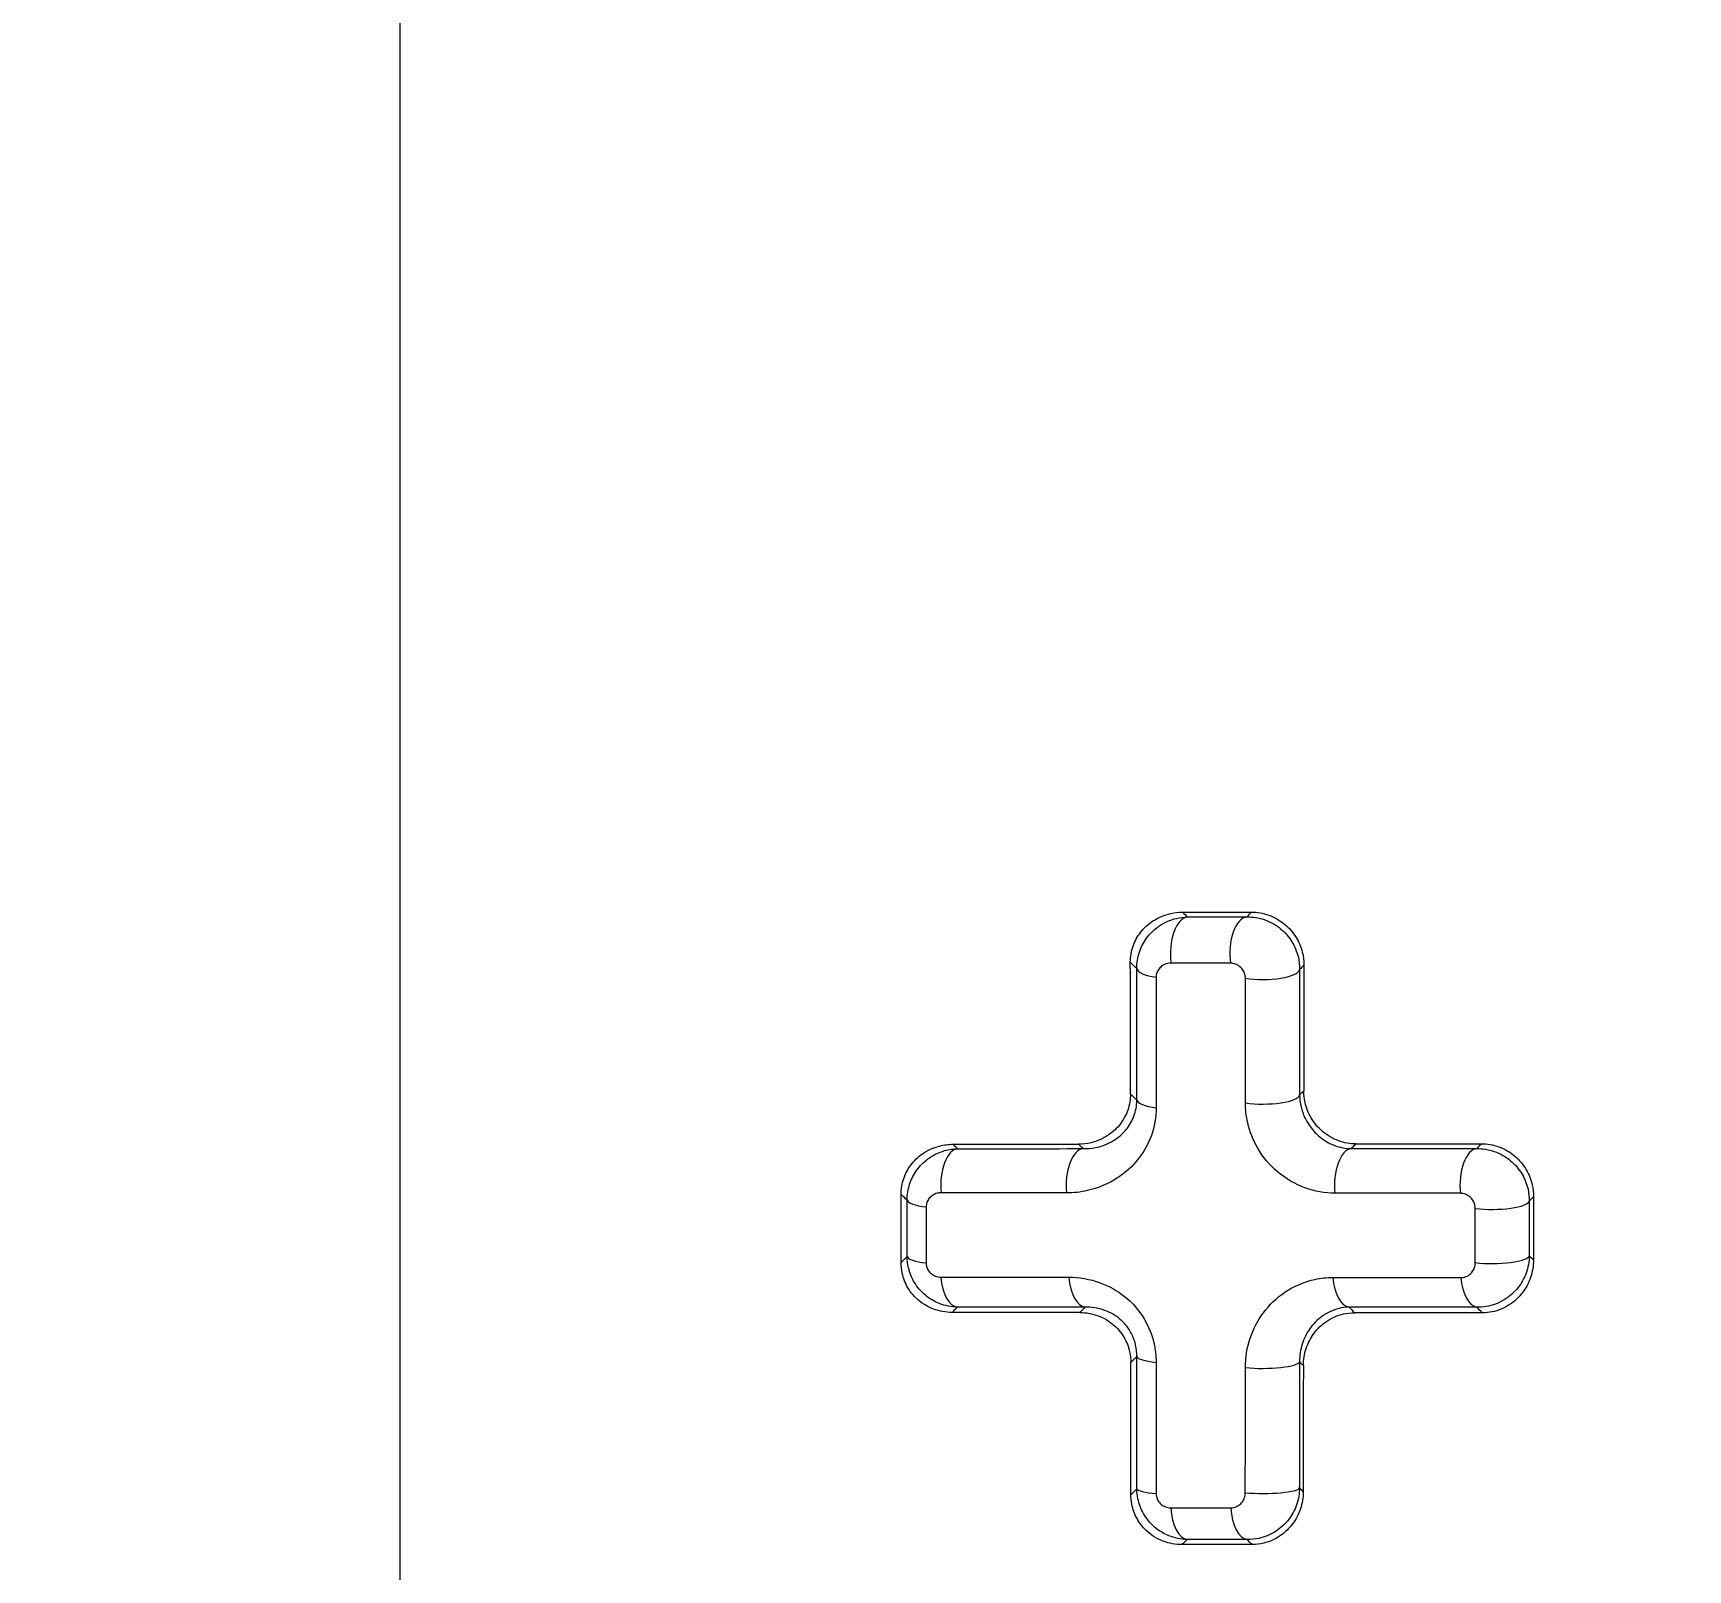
# Model space of a CAD drawing. Header units: millimetres. Extents: x 0 to 594, y 0 to 532.
# Drawn here: x 464.012 to 465.135, y 283.189 to 284.232 of the extents above; entities that cross this region are included whole.
import ezdxf

# ---------------------------------------------------------------- set-up
doc = ezdxf.new("R2010")
doc.units = ezdxf.units.MM
for name, color, linetype, true_color in [('13', 7, 'Continuous', 0xffffff), ('201', 7, 'Continuous', 0xffffff), ('4', 7, 'Continuous', 0xffffff)]:
    doc.layers.add(name, color=color, linetype=linetype, true_color=true_color)
doc.styles.add('iso-1', font='isocp.shx')
doc.dimstyles.get("Standard").update_dxf_attribs({"dimtxt": 0.18, "dimasz": 0.18, "dimexe": 0.18, "dimexo": 0.0625, "dimgap": 0.09, "dimtad": 0, "dimtih": 1, "dimtoh": 1, "dimdec": 4, "dimzin": 0, "dimdsep": 46, "dimtxsty": 'Standard', "dimcen": 0.09, "dimadec": 0, "dimazin": 0, "dimtfac": 1, "dimtdec": 4, "dimtofl": 0, "dimtmove": 0, "dimatfit": 3, "dimfxl": 1, "dimtolj": 1, "dimtzin": 0, "dimarcsym": 0})

# ---------------------------------------------------------------- blocks, each defined once
blk = doc.blocks.new('_U1')
at = {"layer": '201', "color": 250, "lineweight": 13}
blk.add_line((430.61169, 282.820884), (499.931008, 323.940688), dxfattribs=at)
at = {"layer": '201', "color": 250, "lineweight": 18}
blk.add_solid([(499.931008, 323.940688), (497.155868, 321.758737), (496.685695, 322.551343), (499.931008, 323.940688)], dxfattribs=at)
at = {"layer": '201', "color": 250, "linetype": 'Continuous', "lineweight": 18, "char_height": 3.5, "attachment_point": 7, "rotation": 30.676165, "line_spacing_factor": 0.963855, "style": 'iso-1'}
for s, insert in [('\\W0.5795;1612', (481.810819, 313.855865)), ('\\W0.6380;R', (478.626316, 311.966838))]:
    blk.add_mtext(s, dxfattribs=dict(at, insert=insert))
blk = doc.blocks.new('_U13')
at = {"layer": '201', "color": 250, "lineweight": 13}
blk.add_arc((430.61169, 282.820884), 53.921515, 175, 359.999943, dxfattribs=at)

msp = doc.modelspace()

# ---------------------------------------------------------------- linework, layer by layer
at = {"layer": '13', "color": 250, "linetype": 'Continuous', "lineweight": 18}
msp.add_circle((430.61169, 282.82088), 80.5978, dxfattribs=at)
at = {"layer": '4', "color": 250, "linetype": 'Continuous', "lineweight": 13}
for centre, major_axis, ratio, start_param, end_param in [((464.79608, 283.60752), (0, 0.025), 0.492028, 0.0601525, 1.8308893), ((464.83637, 283.60753), (0, 0.025), 0.490683, 0.0601001, 1.8333219), ((464.78593, 283.59783), (-0.025, 0), 0.288129, 0.054681, 1.0748228), ((464.84652, 283.59724), (0.025, -0.00001), 0.291618, 4.2192644, 6.2284439), ((464.78593, 283.50849), (-0.025, 0), 0.255002, 0.0541518, 1.0748295), ((464.8465, 283.51195), (0.025, -0.00001), 0.259579, 4.2192464, 6.2289651), ((464.64011, 283.45024), (0, 0.025), 0.491493, 0.0601316, 1.7708144), ((464.7252, 283.45024), (0, 0.025), 0.488417, 0.0600123, 1.7747121), ((464.9072, 283.45025), (0, -0.025), 0.481883, 3.2013564, 4.9249851), ((464.9923, 283.45025), (0, -0.025), 0.47885, 3.2012432, 4.9292135), ((464.63, 283.44054), (-0.025, 0), 0.222771, 0.0537108, 1.0677439), ((465.00242, 283.43998), (-0.025, 0.00001), 0.240034, 1.0846991, 3.0876544), ((464.63, 283.40224), (-0.025, 0), 0.209002, 0.0535435, 1.0677459), ((465.00241, 283.40285), (-0.025, 0), 0.225637, 1.0846926, 3.0878454), ((464.63988, 283.39255), (0, -0.025), 0.489748, 4.8938291, 6.2231215), ((464.72669, 283.39256), (0, -0.025), 0.48655, 4.8974309, 6.2232447), ((464.90574, 283.39257), (0, 0.025), 0.479988, 1.7635699, 3.0818998), ((464.99254, 283.39258), (0, 0.025), 0.476825, 1.7674726, 3.082017), ((464.78595, 283.33434), (0.025, 0), 0.190418, 3.1949293, 4.2164322), ((464.84646, 283.33085), (-0.025, 0), 0.191552, 1.0776247, 3.088244), ((464.84645, 283.24514), (-0.025, 0), 0.159356, 1.0776147, 3.0885544), ((464.78595, 283.24456), (0.025, 0), 0.157123, 3.1946117, 4.2164359), ((464.79585, 283.23486), (0, 0.025), 0.479892, 1.7065324, 3.0819034), ((464.83654, 283.23487), (0, 0.025), 0.478335, 1.7077939, 3.0819612)]:
    msp.add_ellipse(centre, major_axis=major_axis, ratio=ratio, start_param=start_param, end_param=end_param, dxfattribs=at)
for points, knots in [([(464.26061, 285.86702), (464.2606, 285.86704), (464.2606, 285.83878), (464.2606, 285.74557), (464.2606, 285.64863), (464.2606, 285.52536), (464.2606, 285.37695), (464.2606, 285.20457), (464.2606, 285.00984), (464.2606, 284.79435), (464.2606, 284.48204), (464.2606, 284.04973), (464.2606, 283.48248), (464.2606, 283.06403), (464.2606, 282.84277), (464.2606, 282.82088)], [0, 0, 0, 0, 0.1233354, 0.184988, 0.2466405, 0.3082931, 0.3699457, 0.4315983, 0.4932509, 0.5549034, 0.616556, 0.7398612, 0.8631663, 0.9864715, 1, 1, 1, 1]), ([(464.83563, 283.63248), (464.83961, 283.63256), (464.84368, 283.63193), (464.85146, 283.62929), (464.85526, 283.62717), (464.86157, 283.622), (464.86423, 283.61894), (464.86814, 283.61255), (464.86955, 283.60919), (464.87115, 283.60284), (464.87151, 283.59982), (464.87148, 283.59684)], [0, 0, 0, 0, 0.216054, 0.216054, 0.4424091, 0.4424091, 0.6520009, 0.6520009, 0.8409408, 0.8409408, 1, 1, 1, 1]), ([(464.78419, 283.60109), (464.78346, 283.6011), (464.78273, 283.60102), (464.78076, 283.60062), (464.77955, 283.60014), (464.77756, 283.59886), (464.77672, 283.59811), (464.77542, 283.59646), (464.77492, 283.59558), (464.77423, 283.59365), (464.77403, 283.59258), (464.77403, 283.59149)], [0, 0, 0, 0, 0.1417517, 0.1417517, 0.3972302, 0.3972302, 0.6164208, 0.6164208, 0.8075711, 0.8075711, 1, 1, 1, 1]), ([(464.83468, 283.59083), (464.83468, 283.59165), (464.83457, 283.59251), (464.83411, 283.5943), (464.8337, 283.59526), (464.83258, 283.59708), (464.83182, 283.59796), (464.83003, 283.59945), (464.82895, 283.60006), (464.82676, 283.60084), (464.82562, 283.60104), (464.82452, 283.60104)], [0, 0, 0, 0, 0.1554535, 0.1554535, 0.3379706, 0.3379706, 0.542826, 0.542826, 0.7720794, 0.7720794, 1, 1, 1, 1]), ([(464.89542, 283.44497), (464.88869, 283.44498), (464.88173, 283.44619), (464.86847, 283.45105), (464.86197, 283.4548), (464.85118, 283.46404), (464.84659, 283.46948), (464.83996, 283.4808), (464.8376, 283.48671), (464.83518, 283.49716), (464.83466, 283.50176), (464.83466, 283.50624)], [0, 0, 0, 0, 0.2317958, 0.2317958, 0.4647034, 0.4647034, 0.6750106, 0.6750106, 0.8611729, 0.8611729, 1, 1, 1, 1]), ([(464.77404, 283.50289), (464.77404, 283.49642), (464.77288, 283.49002), (464.76876, 283.47844), (464.76577, 283.4731), (464.75811, 283.46325), (464.75319, 283.4588), (464.74159, 283.45123), (464.7346, 283.44833), (464.72276, 283.44569), (464.71802, 283.44517), (464.71325, 283.44518)], [0, 0, 0, 0, 0.1917072, 0.1917072, 0.3823445, 0.3823445, 0.596797, 0.596797, 0.844523, 0.844523, 1, 1, 1, 1]), ([(464.60504, 283.44024), (464.60501, 283.44391), (464.60559, 283.44763), (464.60779, 283.45441), (464.60939, 283.45758), (464.61353, 283.46343), (464.61619, 283.46613), (464.62254, 283.4708), (464.62641, 283.4727), (464.63333, 283.47467), (464.63636, 283.47512), (464.63937, 283.47519)], [0, 0, 0, 0, 0.2028193, 0.2028193, 0.3948781, 0.3948781, 0.6005937, 0.6005937, 0.83388, 0.83388, 1, 1, 1, 1]), ([(464.99159, 283.47521), (464.99562, 283.47528), (464.99974, 283.47463), (465.00758, 283.47192), (465.01141, 283.46976), (465.01775, 283.46446), (465.02042, 283.46132), (465.02432, 283.45472), (465.0257, 283.45124), (465.02711, 283.44505), (465.0274, 283.44234), (465.02738, 283.43965)], [0, 0, 0, 0, 0.2194951, 0.2194951, 0.4480661, 0.4480661, 0.662367, 0.662367, 0.8569223, 0.8569223, 1, 1, 1, 1]), ([(464.62807, 283.44527), (464.62718, 283.44527), (464.6263, 283.44516), (464.62428, 283.44466), (464.62314, 283.44416), (464.62128, 283.44289), (464.62049, 283.44215), (464.61927, 283.44053), (464.61879, 283.43966), (464.61813, 283.43776), (464.61795, 283.43671), (464.61795, 283.43566)], [0, 0, 0, 0, 0.17478, 0.17478, 0.4188229, 0.4188229, 0.6274118, 0.6274118, 0.813165, 0.813165, 1, 1, 1, 1]), ([(464.99074, 283.43468), (464.99074, 283.43543), (464.99065, 283.43619), (464.99024, 283.43794), (464.98984, 283.43893), (464.98873, 283.44082), (464.98797, 283.44172), (464.98617, 283.44325), (464.98509, 283.44387), (464.98288, 283.44467), (464.98173, 283.44487), (464.98061, 283.44488)], [0, 0, 0, 0, 0.1388721, 0.1388721, 0.3267206, 0.3267206, 0.5368727, 0.5368727, 0.7689723, 0.7689723, 1, 1, 1, 1]), ([(465.02737, 283.40254), (465.02733, 283.39854), (465.02659, 283.39449), (465.02391, 283.38714), (465.02199, 283.38373), (465.01705, 283.37755), (465.01389, 283.37477), (465.00662, 283.37036), (465.00234, 283.36877), (464.99596, 283.36773), (464.99389, 283.36758), (464.99183, 283.36762)], [0, 0, 0, 0, 0.2158344, 0.2158344, 0.4224831, 0.4224831, 0.6457938, 0.6457938, 0.8882593, 0.8882593, 1, 1, 1, 1]), ([(464.61795, 283.39766), (464.61795, 283.39693), (464.61803, 283.39618), (464.61843, 283.39451), (464.61881, 283.39358), (464.61989, 283.39178), (464.62065, 283.39091), (464.62234, 283.38955), (464.62329, 283.38903), (464.62542, 283.38824), (464.62665, 283.38804), (464.62783, 283.38804)], [0, 0, 0, 0, 0.1385727, 0.1385727, 0.3209841, 0.3209841, 0.5339389, 0.5339389, 0.7454364, 0.7454364, 1, 1, 1, 1]), ([(464.98085, 283.38769), (464.98143, 283.38769), (464.98201, 283.38774), (464.98381, 283.38807), (464.985, 283.38855), (464.98702, 283.38984), (464.9879, 283.39065), (464.98926, 283.39244), (464.98979, 283.39342), (464.99052, 283.39553), (464.99073, 283.39669), (464.99073, 283.39787)], [0, 0, 0, 0, 0.1126773, 0.1126773, 0.3605341, 0.3605341, 0.5882834, 0.5882834, 0.7937033, 0.7937033, 1, 1, 1, 1]), ([(464.71473, 283.38796), (464.72182, 283.38795), (464.72912, 283.38673), (464.74188, 283.38204), (464.74758, 283.3789), (464.75774, 283.37076), (464.76233, 283.3656), (464.76887, 283.35478), (464.77117, 283.34914), (464.77354, 283.33905), (464.77405, 283.33456), (464.77405, 283.33015)], [0, 0, 0, 0, 0.2529165, 0.2529165, 0.464439, 0.464439, 0.6772574, 0.6772574, 0.8612966, 0.8612966, 1, 1, 1, 1]), ([(464.83463, 283.32664), (464.83463, 283.33351), (464.8358, 283.34034), (464.84, 283.35278), (464.84305, 283.35856), (464.85091, 283.36919), (464.85596, 283.37401), (464.86768, 283.38193), (464.87464, 283.38493), (464.88581, 283.38734), (464.88988, 283.38778), (464.89396, 283.38778)], [0, 0, 0, 0, 0.2005569, 0.2005569, 0.4001735, 0.4001735, 0.6221892, 0.6221892, 0.8677663, 0.8677663, 1, 1, 1, 1]), ([(464.63914, 283.36759), (464.63808, 283.36655), (464.63703, 283.36551), (464.63582, 283.36433), (464.63567, 283.36418), (464.63552, 283.36403)], [0, 0, 0, 0, 0.8758961, 0.8758961, 1, 1, 1, 1]), ([(464.76098, 283.33409), (464.761, 283.33664), (464.76074, 283.33931), (464.75998, 283.34263), (464.7598, 283.34332), (464.75881, 283.34665), (464.75765, 283.34925), (464.75558, 283.35267), (464.75486, 283.35372), (464.75241, 283.35686), (464.75048, 283.35875), (464.74536, 283.36276), (464.74198, 283.3645), (464.73438, 283.36712), (464.73007, 283.36769), (464.72596, 283.3676)], [0, 0, 0, 0, 0.1319311, 0.1319311, 0.1666975, 0.1666975, 0.3012442, 0.3012442, 0.363714, 0.363714, 0.5025456, 0.5025456, 0.720484, 0.720484, 1, 1, 1, 1]), ([(464.87141, 283.24493), (464.87138, 283.24104), (464.87069, 283.2371), (464.86816, 283.22991), (464.86634, 283.22656), (464.86168, 283.22048), (464.85872, 283.21773), (464.85187, 283.21325), (464.84783, 283.21156), (464.84111, 283.21012), (464.83846, 283.20986), (464.83583, 283.20991)], [0, 0, 0, 0, 0.2093978, 0.2093978, 0.4105384, 0.4105384, 0.6244153, 0.6244153, 0.8569901, 0.8569901, 1, 1, 1, 1]), ([(464.77405, 283.24111), (464.77405, 283.24047), (464.77412, 283.23982), (464.77445, 283.2382), (464.77482, 283.23723), (464.77589, 283.23536), (464.77666, 283.23447), (464.77837, 283.23305), (464.77934, 283.23251), (464.78151, 283.23169), (464.78276, 283.23148), (464.78397, 283.23148)], [0, 0, 0, 0, 0.1191371, 0.1191371, 0.3065566, 0.3065566, 0.5252347, 0.5252347, 0.7424963, 0.7424963, 1, 1, 1, 1]), ([(464.8247, 283.23145), (464.82544, 283.23145), (464.82618, 283.23154), (464.82807, 283.23198), (464.82919, 283.23248), (464.8311, 283.23379), (464.83192, 283.23459), (464.83322, 283.23635), (464.83373, 283.23731), (464.83442, 283.23937), (464.83461, 283.2405), (464.83461, 283.24163)], [0, 0, 0, 0, 0.146143, 0.146143, 0.3852566, 0.3852566, 0.6025053, 0.6025053, 0.8008752, 0.8008752, 1, 1, 1, 1])]:
    msp.add_open_spline(points, degree=3, knots=knots, dxfattribs=at)
at = {"layer": '4', "color": 250, "linetype": 'Continuous', "lineweight": 18}
for points, knots in [([(464.75654, 283.60166), (464.75653, 283.60547), (464.75721, 283.60924), (464.7596, 283.61605), (464.76134, 283.61918), (464.76582, 283.62501), (464.76871, 283.62765), (464.77557, 283.63215), (464.77972, 283.63388), (464.78663, 283.63539), (464.78929, 283.63568), (464.79198, 283.63569)], [0, 0, 0, 0, 0.193132, 0.193132, 0.3847403, 0.3847403, 0.6017083, 0.6017083, 0.8524361, 0.8524361, 1, 1, 1, 1]), ([(464.76096, 283.59743), (464.76093, 283.60121), (464.76153, 283.60504), (464.76384, 283.61197), (464.7655, 283.61519), (464.76987, 283.62118), (464.77271, 283.62395), (464.77949, 283.62866), (464.78364, 283.63051), (464.79035, 283.6321), (464.79284, 283.63242), (464.79534, 283.63248)], [0, 0, 0, 0, 0.2082776, 0.2082776, 0.4042464, 0.4042464, 0.6189737, 0.6189737, 0.8637101, 0.8637101, 1, 1, 1, 1]), ([(464.79198, 283.63569), (464.79819, 283.6357), (464.8044, 283.63571), (464.82003, 283.63573), (464.82945, 283.63575), (464.83887, 283.63577)], [0, 0, 0, 0, 0.3977974, 0.3977974, 1, 1, 1, 1]), ([(464.83887, 283.63577), (464.84271, 283.63577), (464.84669, 283.63511), (464.8543, 283.63239), (464.85804, 283.63028), (464.86429, 283.62508), (464.86697, 283.62201), (464.87094, 283.61555), (464.87239, 283.61212), (464.87403, 283.60574), (464.8744, 283.60273), (464.8744, 283.59979)], [0, 0, 0, 0, 0.2248246, 0.2248246, 0.4510287, 0.4510287, 0.6567914, 0.6567914, 0.843565, 0.843565, 1, 1, 1, 1]), ([(464.75666, 283.51228), (464.75664, 283.52638), (464.75662, 283.54045), (464.75658, 283.57025), (464.75656, 283.58597), (464.75654, 283.60166)], [0, 0, 0, 0, 0.4712852, 0.4712852, 1, 1, 1, 1]), ([(464.8744, 283.59979), (464.87438, 283.5931), (464.87437, 283.5864), (464.87432, 283.55801), (464.87429, 283.53625), (464.87425, 283.51444)], [0, 0, 0, 0, 0.2362125, 0.2362125, 1, 1, 1, 1]), ([(464.90967, 283.47845), (464.90574, 283.47844), (464.9017, 283.47914), (464.89399, 283.48197), (464.89022, 283.48415), (464.88394, 283.48953), (464.88126, 283.49272), (464.87736, 283.49939), (464.87596, 283.50291), (464.87455, 283.5091), (464.87425, 283.5118), (464.87425, 283.51444)], [0, 0, 0, 0, 0.2293598, 0.2293598, 0.4599848, 0.4599848, 0.6710803, 0.6710803, 0.8607241, 0.8607241, 1, 1, 1, 1]), ([(464.75666, 283.51228), (464.75666, 283.5085), (464.756, 283.50476), (464.75364, 283.49797), (464.75192, 283.49482), (464.74751, 283.48904), (464.74468, 283.48642), (464.73803, 283.48197), (464.73402, 283.48023), (464.72708, 283.47858), (464.72419, 283.47824), (464.72129, 283.47824)], [0, 0, 0, 0, 0.191743, 0.191743, 0.3821416, 0.3821416, 0.5942221, 0.5942221, 0.8381004, 0.8381004, 1, 1, 1, 1]), ([(464.72447, 283.4752), (464.72733, 283.47513), (464.73015, 283.47538), (464.73721, 283.47677), (464.74136, 283.47836), (464.74829, 283.48263), (464.75124, 283.48513), (464.75585, 283.49079), (464.75767, 283.49383), (464.76017, 283.50053), (464.76094, 283.50423), (464.76097, 283.50815)], [0, 0, 0, 0, 0.1625909, 0.1625909, 0.4214624, 0.4214624, 0.6403125, 0.6403125, 0.8257381, 0.8257381, 1, 1, 1, 1]), ([(464.87146, 283.5116), (464.87148, 283.50903), (464.87179, 283.50633), (464.87255, 283.50307), (464.87271, 283.50246), (464.87371, 283.499), (464.87492, 283.49615), (464.87693, 283.49266), (464.87749, 283.49178), (464.87983, 283.48839), (464.88188, 283.48611), (464.88741, 283.4812), (464.89115, 283.47899), (464.89873, 283.47602), (464.90269, 283.47528), (464.90648, 283.4752)], [0, 0, 0, 0, 0.1343866, 0.1343866, 0.1644534, 0.1644534, 0.3100351, 0.3100351, 0.3598151, 0.3598151, 0.5120856, 0.5120856, 0.7504779, 0.7504779, 1, 1, 1, 1]), ([(464.60091, 283.44419), (464.60091, 283.4479), (464.60155, 283.45158), (464.60383, 283.45826), (464.60549, 283.46135), (464.60975, 283.46706), (464.61247, 283.46965), (464.61894, 283.47414), (464.62286, 283.47592), (464.62996, 283.47776), (464.6331, 283.47817), (464.63627, 283.47817)], [0, 0, 0, 0, 0.1872977, 0.1872977, 0.3732193, 0.3732193, 0.5808106, 0.5808106, 0.8227809, 0.8227809, 1, 1, 1, 1]), ([(464.63627, 283.47817), (464.64516, 283.47818), (464.65405, 283.47818), (464.68238, 283.47821), (464.70182, 283.47822), (464.72129, 283.47824)], [0, 0, 0, 0, 0.3142177, 0.3142177, 1, 1, 1, 1]), ([(464.90967, 283.47845), (464.92452, 283.47847), (464.93938, 283.47848), (464.96779, 283.47852), (464.98133, 283.47854), (464.99489, 283.47856)], [0, 0, 0, 0, 0.5235303, 0.5235303, 1, 1, 1, 1]), ([(464.99489, 283.47856), (464.9988, 283.47857), (465.00285, 283.47787), (465.01054, 283.47506), (465.0143, 283.47289), (465.02058, 283.46753), (465.02326, 283.46435), (465.02719, 283.45764), (465.0286, 283.45408), (465.03, 283.44788), (465.03029, 283.44521), (465.03028, 283.4426)], [0, 0, 0, 0, 0.2287671, 0.2287671, 0.458725, 0.458725, 0.6703737, 0.6703737, 0.8626104, 0.8626104, 1, 1, 1, 1]), ([(464.60095, 283.39794), (464.60094, 283.40582), (464.60093, 283.41368), (464.60092, 283.4291), (464.60092, 283.43665), (464.60091, 283.44419)], [0, 0, 0, 0, 0.5098972, 0.5098972, 1, 1, 1, 1]), ([(465.03028, 283.4426), (465.03027, 283.43799), (465.03027, 283.43337), (465.03024, 283.41905), (465.03022, 283.40933), (465.0302, 283.3996)], [0, 0, 0, 0, 0.3223703, 0.3223703, 1, 1, 1, 1]), ([(464.63914, 283.36759), (464.63499, 283.36769), (464.63078, 283.36854), (464.6235, 283.37144), (464.62025, 283.37337), (464.61443, 283.37824), (464.61183, 283.3813), (464.6081, 283.38763), (464.60678, 283.39089), (464.60538, 283.39676), (464.60506, 283.39937), (464.60504, 283.40196)], [0, 0, 0, 0, 0.2357333, 0.2357333, 0.4431106, 0.4431106, 0.663001, 0.663001, 0.8555704, 0.8555704, 1, 1, 1, 1]), ([(464.63552, 283.36403), (464.63134, 283.36404), (464.62704, 283.36477), (464.61955, 283.36757), (464.61621, 283.36944), (464.61027, 283.3743), (464.60759, 283.37739), (464.60382, 283.38381), (464.60251, 283.38715), (464.60122, 283.39297), (464.60095, 283.39548), (464.60095, 283.39794)], [0, 0, 0, 0, 0.2542904, 0.2542904, 0.4674115, 0.4674115, 0.6825904, 0.6825904, 0.8673846, 0.8673846, 1, 1, 1, 1]), ([(465.0302, 283.3996), (465.03019, 283.39552), (465.02949, 283.39145), (465.02695, 283.38404), (465.02509, 283.38058), (465.02036, 283.37431), (465.01735, 283.3715), (465.01043, 283.36696), (465.00639, 283.36528), (465.00003, 283.36398), (464.99779, 283.36375), (464.99555, 283.36375)], [0, 0, 0, 0, 0.2060951, 0.2060951, 0.41109, 0.41109, 0.6344711, 0.6344711, 0.8758748, 0.8758748, 1, 1, 1, 1]), ([(464.72227, 283.36398), (464.70886, 283.36399), (464.69546, 283.364), (464.66654, 283.36402), (464.65102, 283.36403), (464.63552, 283.36403)], [0, 0, 0, 0, 0.4630556, 0.4630556, 1, 1, 1, 1]), ([(464.72227, 283.36398), (464.72643, 283.36398), (464.73071, 283.36325), (464.7382, 283.36046), (464.74156, 283.35858), (464.74752, 283.35371), (464.7502, 283.35062), (464.75399, 283.34417), (464.75531, 283.34079), (464.75659, 283.33496), (464.75686, 283.33248), (464.75686, 283.33004)], [0, 0, 0, 0, 0.2526239, 0.2526239, 0.4663426, 0.4663426, 0.6819589, 0.6819589, 0.8691319, 0.8691319, 1, 1, 1, 1]), ([(464.90503, 283.36761), (464.90266, 283.36757), (464.90034, 283.36725), (464.89394, 283.36568), (464.89001, 283.36382), (464.88338, 283.359), (464.88053, 283.35611), (464.87611, 283.34971), (464.87438, 283.34628), (464.87206, 283.33886), (464.87139, 283.33482), (464.87143, 283.3306)], [0, 0, 0, 0, 0.1333455, 0.1333455, 0.3856207, 0.3856207, 0.6132126, 0.6132126, 0.811531, 0.811531, 1, 1, 1, 1]), ([(464.874, 283.32792), (464.874, 283.33193), (464.87469, 283.33594), (464.87714, 283.34325), (464.87893, 283.34666), (464.8835, 283.35289), (464.88643, 283.3557), (464.89319, 283.36032), (464.89718, 283.36208), (464.90372, 283.36356), (464.90618, 283.36384), (464.90866, 283.36383)], [0, 0, 0, 0, 0.201624, 0.201624, 0.4020773, 0.4020773, 0.6219049, 0.6219049, 0.8626177, 0.8626177, 1, 1, 1, 1]), ([(464.99555, 283.36375), (464.98881, 283.36376), (464.98208, 283.36376), (464.9531, 283.36379), (464.93087, 283.36381), (464.90866, 283.36383)], [0, 0, 0, 0, 0.2322257, 0.2322257, 1, 1, 1, 1]), ([(464.75694, 283.24039), (464.75693, 283.24929), (464.75692, 283.25818), (464.7569, 283.2881), (464.75688, 283.30909), (464.75686, 283.33004)], [0, 0, 0, 0, 0.2971328, 0.2971328, 1, 1, 1, 1]), ([(464.874, 283.32792), (464.87398, 283.31352), (464.87397, 283.2991), (464.87394, 283.27057), (464.87392, 283.25646), (464.87391, 283.24234)], [0, 0, 0, 0, 0.506092, 0.506092, 1, 1, 1, 1]), ([(464.79162, 283.20646), (464.78735, 283.20646), (464.78297, 283.20722), (464.7747, 283.21036), (464.77068, 283.21282), (464.76489, 283.21836), (464.76274, 283.22112), (464.75942, 283.22718), (464.7582, 283.23056), (464.75714, 283.2361), (464.75694, 283.23826), (464.75694, 283.24039)], [0, 0, 0, 0, 0.2576005, 0.2576005, 0.5177625, 0.5177625, 0.7020845, 0.7020845, 0.8871447, 0.8871447, 1, 1, 1, 1]), ([(464.79514, 283.20991), (464.79091, 283.21), (464.78663, 283.21088), (464.77921, 283.21388), (464.77589, 283.21589), (464.76999, 283.22097), (464.76737, 283.22417), (464.76368, 283.23075), (464.76241, 283.23415), (464.76124, 283.23983), (464.761, 283.2421), (464.76099, 283.24435)], [0, 0, 0, 0, 0.2391365, 0.2391365, 0.4516583, 0.4516583, 0.6767999, 0.6767999, 0.8748277, 0.8748277, 1, 1, 1, 1]), ([(464.87391, 283.24234), (464.8739, 283.23838), (464.87323, 283.23441), (464.87081, 283.22713), (464.86903, 283.22373), (464.86451, 283.21755), (464.86164, 283.21476), (464.85504, 283.21016), (464.85116, 283.2084), (464.84455, 283.20677), (464.84187, 283.20644), (464.83918, 283.20644)], [0, 0, 0, 0, 0.1997936, 0.1997936, 0.3985663, 0.3985663, 0.6138327, 0.6138327, 0.8491427, 0.8491427, 1, 1, 1, 1]), ([(464.83918, 283.20644), (464.83317, 283.20644), (464.82716, 283.20644), (464.81131, 283.20645), (464.80146, 283.20645), (464.79162, 283.20646)], [0, 0, 0, 0, 0.3787492, 0.3787492, 1, 1, 1, 1])]:
    msp.add_open_spline(points, degree=3, knots=knots, dxfattribs=at)
at = {"layer": '4', "color": 250, "linetype": 'Continuous', "lineweight": 13}
for points in [[(464.79198, 283.63569), (464.7931, 283.63462), (464.79422, 283.63355), (464.79534, 283.63248)], [(464.79534, 283.63248), (464.80876, 283.63248), (464.82219, 283.63248), (464.83563, 283.63248)], [(464.83563, 283.63248), (464.83671, 283.63358), (464.83779, 283.63467), (464.83887, 283.63577)], [(464.76096, 283.59743), (464.75949, 283.59884), (464.75801, 283.60025), (464.75654, 283.60166)], [(464.76097, 283.50815), (464.76097, 283.53805), (464.76097, 283.56782), (464.76096, 283.59743)], [(464.82452, 283.60104), (464.81107, 283.60106), (464.79763, 283.60108), (464.78419, 283.60109)], [(464.87148, 283.59684), (464.87147, 283.56857), (464.87146, 283.54014), (464.87146, 283.5116)], [(464.8744, 283.59979), (464.87342, 283.59881), (464.87245, 283.59783), (464.87148, 283.59684)], [(464.77403, 283.59149), (464.77403, 283.5621), (464.77404, 283.53256), (464.77404, 283.50289)], [(464.83466, 283.50624), (464.83467, 283.53457), (464.83467, 283.56277), (464.83468, 283.59083)], [(464.87146, 283.5116), (464.87239, 283.51254), (464.87332, 283.51349), (464.87425, 283.51444)], [(464.75666, 283.51228), (464.7581, 283.5109), (464.75953, 283.50953), (464.76097, 283.50815)], [(464.63627, 283.47817), (464.6373, 283.47718), (464.63834, 283.47618), (464.63937, 283.47519)], [(464.63937, 283.47519), (464.66771, 283.47519), (464.69608, 283.47519), (464.72447, 283.4752)], [(464.72447, 283.4752), (464.72341, 283.47621), (464.72235, 283.47723), (464.72129, 283.47824)], [(464.90967, 283.47845), (464.9086, 283.47737), (464.90754, 283.47629), (464.90648, 283.4752)], [(464.90648, 283.4752), (464.93482, 283.47521), (464.96319, 283.47521), (464.99159, 283.47521)], [(464.99159, 283.47521), (464.99269, 283.47633), (464.99379, 283.47744), (464.99489, 283.47856)], [(464.60504, 283.44024), (464.60366, 283.44156), (464.60229, 283.44287), (464.60091, 283.44419)], [(464.60504, 283.40196), (464.60504, 283.41474), (464.60504, 283.4275), (464.60504, 283.44024)], [(464.61795, 283.43566), (464.61795, 283.42301), (464.61795, 283.41035), (464.61795, 283.39766)], [(464.71325, 283.44518), (464.68483, 283.44521), (464.65643, 283.44524), (464.62807, 283.44527)], [(464.98061, 283.44488), (464.95219, 283.44491), (464.92379, 283.44494), (464.89542, 283.44497)], [(465.02738, 283.43965), (465.02738, 283.42731), (465.02737, 283.41493), (465.02737, 283.40254)], [(465.03028, 283.4426), (465.02932, 283.44162), (465.02835, 283.44063), (465.02738, 283.43965)], [(464.99073, 283.39787), (464.99073, 283.41016), (464.99073, 283.42243), (464.99074, 283.43468)], [(464.60095, 283.39794), (464.60231, 283.39928), (464.60367, 283.40062), (464.60504, 283.40196)], [(465.02737, 283.40254), (465.02832, 283.40156), (465.02926, 283.40058), (465.0302, 283.3996)], [(464.62783, 283.38804), (464.65677, 283.38801), (464.68574, 283.38798), (464.71473, 283.38796)], [(464.89396, 283.38778), (464.9229, 283.38775), (464.95186, 283.38772), (464.98085, 283.38769)], [(464.72596, 283.3676), (464.69699, 283.3676), (464.66805, 283.3676), (464.63914, 283.36759)], [(464.72227, 283.36398), (464.7235, 283.36519), (464.72473, 283.36639), (464.72596, 283.3676)], [(464.99183, 283.36762), (464.96287, 283.36762), (464.93393, 283.36762), (464.90503, 283.36761)], [(464.90503, 283.36761), (464.90624, 283.36635), (464.90745, 283.36509), (464.90866, 283.36383)], [(464.99555, 283.36375), (464.99431, 283.36504), (464.99307, 283.36633), (464.99183, 283.36762)], [(464.76098, 283.33409), (464.75961, 283.33274), (464.75823, 283.33139), (464.75686, 283.33004)], [(464.76099, 283.24435), (464.76098, 283.27435), (464.76098, 283.30427), (464.76098, 283.33409)], [(464.77405, 283.33015), (464.77405, 283.30057), (464.77405, 283.27087), (464.77405, 283.24111)], [(464.83461, 283.24163), (464.83462, 283.27005), (464.83462, 283.29839), (464.83463, 283.32664)], [(464.87143, 283.3306), (464.87142, 283.30213), (464.87142, 283.27356), (464.87141, 283.24493)], [(464.874, 283.32792), (464.87314, 283.32881), (464.87228, 283.3297), (464.87143, 283.3306)], [(464.87141, 283.24493), (464.87225, 283.24407), (464.87308, 283.2432), (464.87391, 283.24234)], [(464.75694, 283.24039), (464.75829, 283.24171), (464.75964, 283.24303), (464.76099, 283.24435)], [(464.78397, 283.23148), (464.79754, 283.23147), (464.81111, 283.23146), (464.8247, 283.23145)], [(464.79514, 283.20991), (464.79397, 283.20876), (464.79279, 283.20761), (464.79162, 283.20646)], [(464.83583, 283.20991), (464.82226, 283.20991), (464.8087, 283.20991), (464.79514, 283.20991)], [(464.83918, 283.20644), (464.83806, 283.2076), (464.83695, 283.20875), (464.83583, 283.20991)]]:
    msp.add_open_spline(points, degree=3, dxfattribs=at)

# ---------------------------------------------------------------- block references
at = {"layer": '201', "color": 250, "linetype": 'Continuous', "lineweight": 18}
msp.add_blockref('_U13', (0, 0), dxfattribs=at)

# ---------------------------------------------------------------- dimensions: what is measured, and where the dimension line sits
dim = msp.add_radius_dim(center=(430.61169, 282.82088), mpoint=(499.93101, 323.94069), dimstyle='Standard', override={"dimtxt": 3.5, "dimasz": 3.5, "dimexe": 1.5, "dimexo": 0.5, "dimgap": 1.75, "dimtad": 1, "dimtih": 0, "dimtoh": 0, "dimdec": 0, "dimlfac": 20, "dimzin": 8, "dimdsep": 46, "dimlunit": 2, "dimpost": 'R<>', "dimtxsty": 'iso-1', "dimsah": 1, "dimse1": 0, "dimse2": 0, "dimsd1": 0, "dimsd2": 0, "dimclrd": 250, "dimclre": 250, "dimclrt": 250, "dimtol": 0, "dimtm": -0.1, "dimtfac": 0.7, "dimtdec": 2, "dimtofl": 1, "dimtmove": 0, "dimtzin": 8, "dimlwd": 13, "dimlwe": 13}, dxfattribs=at)
dim.commit()
dim.dimension.update_dxf_attribs({"geometry": '_U1', "text_midpoint": (482.97275, 313.88115), "dimtype": 164})

doc.saveas('drawing.dxf')
